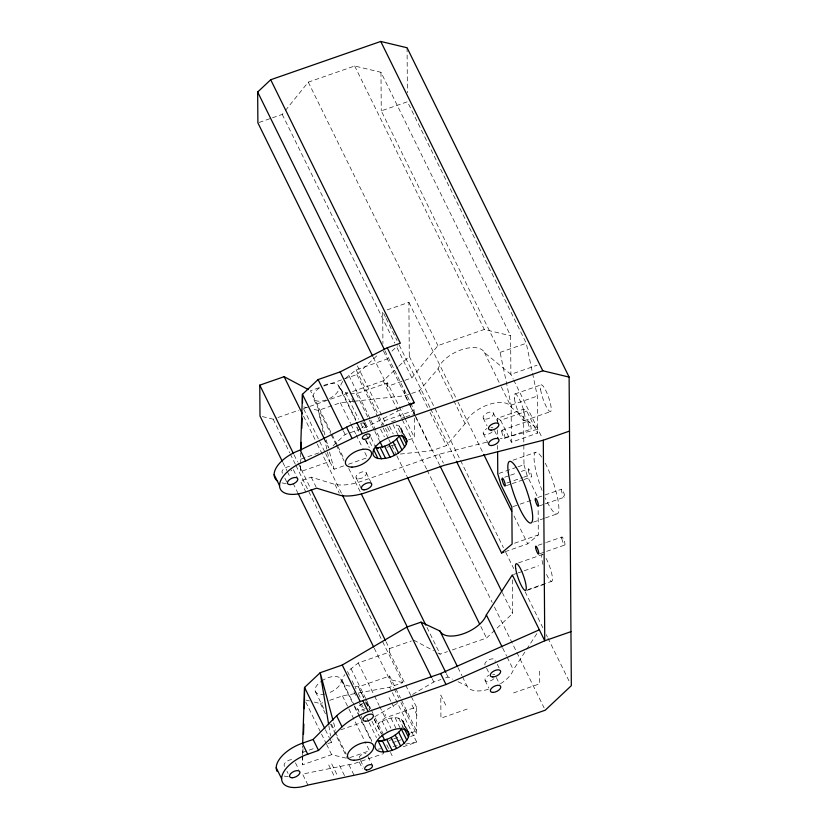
<?xml version="1.0" encoding="UTF-8"?>
<svg xmlns="http://www.w3.org/2000/svg" width="829" height="829" viewBox="0 0 829 829"><rect width="100%" height="100%" fill="white"/><g stroke="black" fill="none" stroke-linecap="round" stroke-linejoin="round"><path stroke-width="0.62" stroke-dasharray="4.14 3.11" d="M300.492 452.966L300.274 459.339L319.725 452.572M343.62 465.929L334.108 469.245L329.538 461.535L300.367 471.68L300.875 456.385M302.398 754.95L302.595 746.1M346.221 758.162L331.652 754.67L302.471 764.825L303.02 748.245M400.987 433.08L401.547 430.282L400.956 427.888L399.236 426.065L396.511 424.935L401.91 435.909M411.381 696.692L416.448 706.992L385.257 717.841L378.045 723.624C384.977 719.385 396.283 714.09 403.06 721.033L403.661 723.427L401.412 729.23M327.911 743.592L331.559 742.328L332.895 739.074M500.54 683.728A25.761 12.995 -26.2 0 0 513.369 669.78L526 650.33M526.705 649.252L537.233 633.045M272.492 117.791L282.233 114.402L284.606 111.469M285.394 110.495L308.274 82.144L354.667 65.999L380.977 72.31L510.623 335.776L510.892 374.345L513.141 378.915M373.247 357.33L387.526 386.345L411.878 377.869L437.909 345.61L484.302 329.465L510.623 335.776M354.335 401.236L405.122 395.702L419.37 390.739L438.075 368.75A25.761 12.995 -26.2 0 1 461.193 349.838A25.761 12.995 -26.2 0 1 484.468 352.605L510.892 374.345L537.099 365.226M400.386 454.043L432.137 450.593L446.385 445.629L465.09 423.64A25.761 12.995 -26.2 0 1 488.208 404.728A25.761 12.995 -26.2 0 1 511.483 407.495L537.907 429.235L500.364 438.738M323.911 386.034L356.884 374.563L377.382 355.278M391.962 351.102L397.557 345.848M352.626 391.516L383.195 380.874L398.096 366.843M399.029 365.972L409.277 356.325L408.894 302.326L386.262 310.201M333.134 445.722L345.113 434.458L367.154 426.79L402.77 408.542M452.333 649.926L486.519 638.029L512.612 613.481L512.343 576.196M505.11 551.71L527.731 543.834L538.311 534.943L538.125 508.125M345.424 378.418A18.425 9.295 -26.2 0 1 348.936 375.599L356.149 369.817L387.33 358.957L387.309 355.486M385.982 641.656L389.412 648.62L389.433 652.102L358.252 662.951L347.527 671.563L349.797 676.184M374.822 716.66L399.298 702.267M412.655 694.422L433.795 681.987L440.924 679.511M259.104 122.454L271.28 118.215M532.591 373.454L537.316 396.086L537.586 433.111L511.379 442.23L511.12 405.205L500.094 352.387L381.257 110.879L407.453 101.76L526.291 343.268L532.332 372.19M319.03 387.734L310.481 390.708L337.33 445.256M262.378 416.583L273.145 419.173L276.813 417.889M278.036 417.464L298.823 410.231M303.715 408.531L308.606 406.832M309.828 406.407L329.393 399.599M330.616 399.174L347.734 393.215M350.273 393.101L356.315 393.723L387.506 382.874L398.759 405.744M353.061 401.371L340.367 402.759L318.326 410.428L312.253 408.977M500.094 352.387L526.291 343.268M385.019 350.843L414.313 410.376L383.133 421.225L383.153 424.707L379.216 416.697M391.557 421.785L396.345 420.106M401.143 418.438L404.749 417.184M405.941 416.769L414.345 413.847L414.313 410.376M514.944 393.972L541.14 384.853M386.925 447.359L390.521 446.106M391.723 445.691L396.521 444.023M408.51 439.847L414.51 437.764L414.355 415.111M511.12 405.205L537.316 396.086M348.367 464.271L367.371 457.649L362.874 448.499M497.4 422.189L497.369 418.313L523.576 409.194L526.778 411.153L537.586 433.111M497.369 418.313L500.581 420.272L526.778 411.153M524.353 420.697L550.56 411.588M501.928 430.241L528.135 421.122M486.592 442.22L439.038 454.261L361.216 481.348A41.637 21.005 -26.2 0 1 334.957 484.416L311.248 477.183L300.43 480.944L305.839 491.918M504.757 438.261L530.954 429.142M513.006 460.209L535.638 452.333M498.965 473.442L516.83 467.224M518.021 466.81L523.969 464.737L523.576 409.194M504.654 477.235L509.42 475.577M510.612 475.162L516.56 473.09M521.327 471.432L528.477 468.945M506.996 482.996L522.477 477.608M523.669 477.193L527.244 475.95L538.052 497.908M506.291 485.67L511.047 484.012M512.239 483.597L522.964 479.867M524.156 479.452L531.296 476.965M537.917 497.462L543.876 495.39M545.067 494.975L561.741 489.172M513.037 506.612L518.995 504.54M520.187 504.125L530.902 500.395M539.316 505.918L544.083 504.26M545.275 503.845L564.321 497.213A4.249 0.87 70.8 0 0 563.233 491.338A4.249 0.87 70.8 0 0 561.544 491.027A4.249 0.87 70.8 0 0 564.321 497.213M533.461 522.104L544.187 518.374M545.368 517.959L557.285 513.814M514.498 543.223L538.311 534.943M538.145 545.295L545.295 542.808M546.487 542.404L561.969 537.016M539.783 553.731L564.787 545.026M518.539 562.86L542.363 554.57M513.524 574.497L517.099 573.254M518.291 572.839L523.058 571.181M524.249 570.766L538.539 565.792M527.959 589.585L551.772 581.295M526.933 590.403L544.798 584.186M389.412 648.62L411.329 641.004M437.93 653.003L440.126 654.174L447.453 651.625M354.791 686.485L358.429 686.858L389.609 676.008L395.278 687.531M314.357 702.111L320.429 703.562L322.75 702.764M329.704 700.339L342.47 695.894L357.382 693.148M358.625 692.92L389.692 687.2L402.79 682.64L382.231 640.858M445.67 677.853L448.043 677.034L452.499 679.127M302.388 752.483L314.543 748.245M467.141 709.064L440.935 718.183L440.769 695.044L446.168 706.018M513.534 692.92L539.731 683.801L539.617 668.371M389.029 740.494L392.625 739.25M393.827 738.826L398.625 737.157M410.624 732.981L416.614 730.898L400.946 699.054M349.755 757.644L369.485 750.784L364.978 741.634M392.718 742.701L396.303 741.447M397.505 741.033L401.091 739.779M410.666 736.453L416.645 734.37L416.448 706.992M307.942 785.063L302.544 774.079L354.045 763.654L383.713 753.561M403.257 746.763L416.697 742.09L389.692 687.2M340.75 729.831L362.128 722.401M378.179 749.178L380.666 748.722M393.091 746.432L398.055 745.52M405.516 744.141L416.697 742.09M342.729 381.444A18.425 9.295 -26.2 0 0 345.517 392.604L347.879 392.853M303.746 406.935L306.181 407.516M402.79 682.64L389.63 679.479L389.609 676.008M305.849 700.07L309.497 700.951M458.064 681.739L466.976 685.925A25.761 12.995 -26.2 0 0 489.183 689.044M413.764 640.154L433.536 650.672M513.711 380.065L542.228 438.013M354.667 65.999L484.302 329.465M484.468 352.605L500.789 385.765M501.348 386.915L511.483 407.495M500.581 420.272L511.379 442.23M493.338 413.008L498.737 423.982M494.53 430.645L498.851 439.422M483.224 418.127L487.006 425.816M483.338 433.567L488.198 443.453M308.274 82.144L437.909 345.61M408.894 302.326L457.463 401.018M458.033 402.179L483.742 454.437M514.021 515.97L527.731 543.834M438.075 368.75L453.266 399.63M453.836 400.77L465.09 423.64M409.277 356.325L434.386 407.35M434.956 408.51L503.431 547.668M505.711 552.301L513.7 568.539M525.12 591.73L542.808 627.677M546.228 634.641L547.368 636.952M547.938 638.112L570.197 683.345M385.547 317.248L382.697 311.445L382.925 343.589M386.117 318.409L396.977 340.47M399.267 345.123L430.116 407.816M430.686 408.977L455.826 460.064M419.37 390.739L427.816 407.889M430.064 412.469L446.385 445.629M282.233 114.402L394.749 343.051M397.029 347.693L411.878 377.869M439.038 454.261L443.36 463.038M383.537 351.175L439.515 464.924M502.333 592.59L512.612 613.481M405.122 395.702L409.63 404.842M410.189 405.992L415.256 416.282M415.816 417.422L432.137 450.593M399.319 406.884L404.386 417.174M404.946 418.324L414.51 437.764M383.195 380.874L426.562 469.007M427.132 470.167L492.177 602.362M494.457 607.004L544.104 707.893M400.956 427.888L405.816 437.774M401.547 430.282L403.713 434.676M399.236 426.065L404.096 435.94M392.977 424.562L398.376 435.546M502.675 648.05L506.612 656.05M507.172 657.2L513.369 669.78M389.402 426.085L393.184 433.774M357.403 365.89L387.112 426.272M387.651 427.37L389.817 431.764M385.526 428.375L388.77 434.966M356.149 369.817L378.656 415.557M356.884 374.563L377.444 416.345M378.014 417.505L382.583 426.79M383.153 427.951L388.293 438.396M388.863 439.557L391.143 444.199M391.713 445.36L396.283 454.644M396.853 455.805L407.143 476.696M480.81 626.423L486.519 638.029M497.276 664.247L499.431 668.63M380.584 429.153L384.366 436.842M348.936 375.599L370.314 419.059M370.874 420.199L380.262 439.277M496.302 677.49L499.545 684.07M356.315 393.723L368.698 418.883M369.257 420.023L374.325 430.313M374.884 431.463L379.392 440.603M486.623 668.267L489.317 673.749M364.905 422.22L367.154 426.79M364.594 423.733L367.838 430.313M351.869 398.687L353.558 402.117M363.693 422.707L367.06 429.567M371.009 437.567L374.376 444.427M345.517 392.604L358.594 419.184M360.874 423.806L364.283 430.738M366.563 435.36L372.812 448.074M485.11 680.412L488.892 688.091M341.082 389.64L356.429 420.842M366.097 440.489L369.506 447.422M338.709 385.868L355.765 420.531M365.434 440.178L368.843 447.111M357.009 427.567L359.713 433.059M340.367 402.759L350.491 423.339M351.061 424.479L355.558 433.629M356.118 434.779L362.314 447.349M366.221 472.727L371.081 482.602M343.424 431.028L345.113 434.458M457.971 667.625L461.908 675.635M462.468 676.775L466.976 685.925M356.107 477.846L360.967 487.732M337.9 446.416L344.18 459.183M348.75 468.468L360.169 491.68M426.997 627.48L440.126 654.174M319.476 387.868A14.166 7.15 -26.2 0 0 313.435 398.666L330.491 433.329M331.061 434.489L335.61 443.733M336.18 444.883L344.139 461.069M446.354 673.604L448.043 677.034M324.388 438.893L328.895 448.043M303.663 408.925L325.041 452.385M325.6 453.525L329.538 461.535L324.616 439.101M303.538 416.148L316.668 442.841M317.248 444.002L341.797 493.908M432.106 678.557L433.795 681.987M334.957 484.416L339.279 493.203M311.248 477.183L316.108 487.069M294.036 454.8L297.466 461.763M298.036 462.924L310.595 488.457M389.433 652.102L405.194 684.122M405.754 685.262L410.821 695.552M273.145 419.173L289.715 452.831M290.285 453.991L295.425 464.437M295.994 465.597L381.661 639.698M412.034 705.044L417.433 716.018M293.362 469.711L297.145 477.39M395.847 688.681L400.376 697.894M282.834 462.437L286.834 470.561M287.404 471.722L289.694 476.364M293.114 483.328L297.684 492.613M374.211 648.143L393.599 687.542M394.169 688.702L398.708 697.914M400.967 702.526L416.645 734.37M284.865 478.126L287.031 482.509M403.06 721.033L407.92 730.909M403.661 723.427L405.816 727.81M401.34 719.199L406.738 730.183M389.029 697.583L391.184 701.976M391.723 703.075L394.428 708.557M398.614 718.069L403.474 727.945M395.081 717.707L400.48 728.681M390.967 718.132L396.366 729.105M386.552 719.323L390.873 728.1M358.252 662.951L374.003 694.971M374.573 696.111L379.071 705.261M379.63 706.401L385.257 717.841L385.236 714.37M382.148 721.199L387.547 732.173M351.04 668.744L365.672 698.474M366.231 699.614L370.729 708.764M371.299 709.904L372.988 713.334M375.236 717.914L383.454 734.608M367.879 704.132L370.045 708.526M358.429 686.858L365.174 700.588M365.744 701.728L369.682 709.728M374.18 718.878L381.495 733.748M359.724 689.894L363.662 697.894M365.921 702.464L369.288 709.334M374.356 719.624L381.112 733.344M386.739 744.774L389.982 751.364M390.521 752.463L392.138 755.758M352.076 680.806L356.055 688.899M358.325 693.521L361.175 699.293M371.972 721.251L379.361 736.276M361.382 703.914L364.76 710.774M353.973 691.832L355.662 695.262M359.599 703.261L363.548 711.272M366.915 718.132L368.604 721.562M369.174 722.701L376.48 737.572M362.801 703.603A5.668 2.86 -26.2 0 0 357.765 709.251L360.47 714.733M361.009 715.831L362.625 719.126M343.185 682.785L353.993 704.733M354.553 705.894L359.672 716.297M360.242 717.448L371.62 740.556M321.579 681.003A14.166 7.15 -26.2 0 1 340.812 679.003L352.19 702.111M354.46 706.733L357.869 713.665M358.439 714.826L371.516 741.406M342.47 695.894L364.418 740.494M368.055 756.597L372.376 765.385M360.47 760.442L363.713 767.032M359.278 762.069L362.522 768.649M315.538 691.8L324.066 709.137M331.455 724.163L334.864 731.095M335.434 732.245L346.242 754.203M320.429 703.562L325.486 713.862M330.553 724.152L347.434 758.452M348.926 764.763L354.325 775.737M325.372 729.748L329.31 737.758M329.869 738.898L331.559 742.328M339.465 765.395L344.864 776.379M305.766 702.07L320.958 732.94M321.517 734.09L326.025 743.23M326.585 744.38L331.652 754.67M331.714 763.923L337.113 774.908M328.74 764.96L334.139 775.944M295.466 762.846L298.709 769.436M286.969 771.26L288.057 773.457M523.969 464.737L527.244 475.95M324.906 434.935L318.326 410.428L322.978 431.619M326.222 439.836L328.191 447.194M329.507 452.095L334.108 469.245M333.641 722.722L335.662 730.225M328.875 725.872L330.522 735.997M497.452 429.94L497.514 437.691M497.566 445.442L497.597 449.318M407.07 47.761L407.391 92.755M404.314 390.044L404.334 393.526M406.614 710.567L406.645 714.049M387.506 382.874L387.526 386.345M380.977 72.31L381.257 110.879M300.326 465.515L300.367 471.68M302.409 756.183L302.471 764.825M360.791 423.339A4.249 2.145 -26.2 0 1 364.698 423.992A4.249 2.145 -26.2 0 1 361.838 427.526M357.413 427.992A4.249 2.145 -26.2 0 1 356.874 427.018M286.15 483.421A28.341 14.3 -26.2 0 1 281.87 482.872M291.777 470.033A5.668 2.86 -26.2 0 1 290.948 470.965M282.699 473.193A5.668 2.86 -26.2 0 1 283.497 469.183A5.668 2.86 -26.2 0 1 289.829 466.489M323.735 385.464A14.166 7.15 -26.2 0 1 338.843 386.148A14.166 7.15 -26.2 0 1 329.517 398.531M326.129 399.982A14.166 7.15 -26.2 0 1 313.435 398.666M492.115 431.899A5.668 2.86 -26.2 0 1 483.867 434.127A5.668 2.86 -26.2 0 1 487.017 428.5M490.996 427.422A5.668 2.86 -26.2 0 1 492.923 427.888M546.073 558.425A14.166 2.901 70.8 0 1 552.466 579.233A14.166 2.901 70.8 0 1 545.72 572.538M542.964 564.487A14.166 2.901 70.8 0 1 543.213 554.715M545.254 463.204A32.59 6.663 70.8 0 1 558.881 508.54A32.59 6.663 70.8 0 1 545.192 497.887M542.042 490.374A32.59 6.663 70.8 0 1 534.031 457.763A32.59 6.663 70.8 0 1 541.886 457.463M359.247 757.696A4.249 2.145 -26.2 0 1 361.662 754.711A4.249 2.145 -26.2 0 1 365.952 753.727M349.911 686.08A18.425 9.295 -26.2 0 1 344.833 674.578M288.254 776.555A28.341 14.3 -26.2 0 1 283.984 776.006M284.803 766.338A5.668 2.86 -26.2 0 1 285.611 762.317A5.668 2.86 -26.2 0 1 291.932 759.623M340.812 679.003A14.166 7.15 -26.2 0 1 328.232 693.117M324.844 694.039A14.166 7.15 -26.2 0 1 315.279 691.231A14.166 7.15 -26.2 0 1 320.616 681.697M365.423 703.106A5.668 2.86 -26.2 0 1 367.371 706.66M365.454 708.453A5.668 2.86 -26.2 0 1 357.765 709.251M484.996 664.972A5.668 2.86 -26.2 0 1 490.032 659.324A5.668 2.86 -26.2 0 1 495.12 661.449M493.887 678.744A5.668 2.86 -26.2 0 1 485.639 680.972A5.668 2.86 -26.2 0 1 488.789 675.345M492.768 674.267A5.668 2.86 -26.2 0 1 494.695 674.723M358.563 478.872A5.668 2.86 -26.2 0 0 366.397 473.463A5.668 2.86 -26.2 0 0 358.522 473.525A5.668 2.86 -26.2 0 0 358.563 478.872M485.68 419.153A5.668 2.86 -26.2 0 0 493.524 413.744A5.668 2.86 -26.2 0 0 485.649 413.806A5.668 2.86 -26.2 0 0 485.68 419.153M514.446 398.728A14.166 2.901 70.8 0 0 523.503 420.552A14.166 2.901 70.8 0 0 520.995 402.728A14.166 2.901 70.8 0 0 514.446 398.728M501.783 431.671A4.249 0.87 70.8 0 0 504.498 438.209A4.249 0.87 70.8 0 0 503.742 432.862A4.249 0.87 70.8 0 0 501.783 431.671M540.643 389.609A14.166 2.901 70.8 0 0 549.71 411.433A14.166 2.901 70.8 0 0 547.192 393.609A14.166 2.901 70.8 0 0 540.643 389.609M527.98 422.552A4.249 0.87 70.8 0 0 530.695 429.09A4.249 0.87 70.8 0 0 529.949 423.743A4.249 0.87 70.8 0 0 527.98 422.552M561.813 538.435A4.249 0.87 70.8 0 0 564.539 544.985A4.249 0.87 70.8 0 0 563.782 539.638A4.249 0.87 70.8 0 0 561.813 538.435M528.322 470.375A4.249 0.87 70.8 0 0 531.047 476.924A4.249 0.87 70.8 0 0 530.291 471.577A4.249 0.87 70.8 0 0 528.322 470.375"/><path stroke-width="1.24" d="M300.575 450.416L302.45 394.303L318.098 379.568L340.149 371.9L387.247 347.776L400.355 343.216L270.71 79.75L380.749 41.45L407.07 47.761L569.119 377.091L571.336 685.666L545.244 710.204L364.687 773.042L307.942 785.063A28.341 14.3 -26.2 0 1 281.632 778.752L276.223 767.768M301.093 450.002L301.341 442.354M301.808 428.324L302.15 418.117M302.678 743.551L304.554 687.438L320.201 672.713L342.253 665.034L406.78 627.097L421.039 622.144L439.961 631.035A25.761 12.995 -26.2 0 0 463.235 633.802A25.761 12.995 -26.2 0 0 486.354 614.89L512.332 574.911L544.746 640.776L570.943 631.667M303.497 734.214L303.828 724.007M304.347 708.712L304.554 687.438L324.802 728.608M406.397 444.064L406.956 441.266L406.355 438.873C399.578 431.93 388.273 437.225 381.34 441.474A18.425 9.295 -26.2 0 0 377.931 458.468C388.946 459.826 401.101 453.898 406.397 444.064L402.065 435.277M408.5 737.199L409.06 734.401L408.459 732.007C400.272 724.391 387.164 731.406 379.931 737.427A18.425 9.295 -26.2 0 0 383.578 751.976C393.423 751.292 403.837 746.235 408.5 737.199L404.179 728.422M378.49 448.116L376.065 447.857C384.967 447.359 393.692 443.038 399.309 436.095L404.707 447.069M383.578 751.976L378.169 741.002C387.07 740.494 395.796 736.173 401.412 729.23L406.811 740.214M277.145 771.457A28.341 14.3 -26.2 0 1 302.316 743.219L313.134 739.447L336.626 715.79A41.637 21.005 -26.2 0 1 362.791 700.619L440.613 673.542L539.347 629.802M281.632 778.752A28.341 14.3 -26.2 0 1 307.714 754.203L318.533 750.432L342.025 726.774A41.637 21.005 -26.2 0 1 368.19 711.603L446.012 684.516L544.746 640.776L543.306 440.209L569.502 431.09M372.677 356.169L257.892 122.879L257.664 92.019L270.71 79.75M456.396 461.225L501.535 552.953L512.115 544.052L511.845 507.027L501.048 485.069L497.773 473.856L497.618 451.898M409.661 405.018L414.262 402.666L387.247 347.776M277.684 481.121A28.341 14.3 -26.2 0 1 300.212 450.085L351.61 424.697L414.262 402.666M274.119 474.634L279.528 485.607A28.341 14.3 -26.2 0 1 305.611 461.059L362.242 433.619L542.808 370.781L569.119 377.091M282.264 461.276L259.995 416.013L259.767 385.153L284.119 376.687L308.284 389.537M501.535 552.953L503.918 552.124M543.306 440.209L444.437 465.235L366.615 492.322A41.637 21.005 -26.2 0 1 340.367 495.4L316.647 488.167L305.839 491.918A28.341 14.3 -26.2 0 1 279.528 485.607M378.169 741.002L381.806 741.375M380.749 41.45L542.808 370.781M483.742 454.437L511.731 511.327M257.664 92.019L384.449 349.683M440.085 466.085L501.763 591.429M404.79 436.873L406.956 441.266M486.354 614.89L502.115 646.91M396.614 439.111L402.013 450.095M393.101 441.93L398.5 452.914M407.713 477.856L479.67 624.102M388.998 444.365L394.397 455.339M384.594 446.24L389.993 457.214M379.951 441.753L382.77 447.463M380.179 447.432L385.589 458.406M340.149 371.9L364.345 421.07M374.946 445.577L381.475 458.841M373.382 449.225L377.931 458.468M356.843 422.645L362.242 433.619M346.501 427.153L351.911 438.126M318.098 379.568L342.854 429.888M439.961 631.035L457.401 666.485M361.32 494.011L425.847 625.159M421.039 622.144L445.795 672.454M440.613 673.542L446.012 684.516M324.388 438.893L302.45 394.303L302.512 402.935M284.119 376.687L302.398 413.826M342.377 495.068L407.474 627.387M406.78 627.097L431.546 677.417M300.212 450.085L305.611 461.059M259.767 385.153L293.466 453.639M311.165 489.618L385.412 640.496M298.253 493.773L373.641 646.983M406.894 730.007L409.06 734.401M398.718 732.245L404.117 743.23M395.205 735.074L400.604 746.048M391.101 737.499L396.5 748.483M386.697 739.375L392.096 750.359M382.055 734.888L384.874 740.608M362.791 700.619L368.19 711.603M382.283 740.566L387.692 751.551M342.253 665.034L360.252 701.635M336.626 715.79L342.025 726.774M313.134 739.447L318.533 750.432M302.316 743.219L307.714 754.203M332.968 720.225L320.201 672.713L328.667 724.608M364.252 439.318A4.249 2.145 -26.2 0 0 370.138 435.256A4.249 2.145 -26.2 0 0 364.232 435.308A4.249 2.145 -26.2 0 0 364.252 439.318M290.026 484.633A5.668 2.86 -26.2 0 0 297.86 479.224A5.668 2.86 -26.2 0 0 289.984 479.286A5.668 2.86 -26.2 0 0 290.026 484.633M351.983 467.09A14.166 7.15 -26.2 0 0 371.579 453.577A14.166 7.15 -26.2 0 0 351.879 453.732A14.166 7.15 -26.2 0 0 351.983 467.09M363.962 489.846A5.668 2.86 -26.2 0 0 371.806 484.437A5.668 2.86 -26.2 0 0 363.921 484.509A5.668 2.86 -26.2 0 0 363.962 489.846M491.089 430.127A5.668 2.86 -26.2 0 0 498.923 424.717A5.668 2.86 -26.2 0 0 491.048 424.79A5.668 2.86 -26.2 0 0 491.089 430.127M491.193 445.567A5.668 2.86 -26.2 0 0 499.037 440.158A5.668 2.86 -26.2 0 0 491.162 440.23A5.668 2.86 -26.2 0 0 491.193 445.567M515.669 568.445A14.166 2.901 70.8 0 0 524.726 590.269A14.166 2.901 70.8 0 0 522.208 572.435A14.166 2.901 70.8 0 0 515.669 568.445M502.125 479.494A4.249 0.87 70.8 0 0 504.84 486.043A4.249 0.87 70.8 0 0 504.084 480.696A4.249 0.87 70.8 0 0 502.125 479.494M535.617 547.554A4.249 0.87 70.8 0 0 538.332 554.104A4.249 0.87 70.8 0 0 537.575 548.757A4.249 0.87 70.8 0 0 535.617 547.554M535.337 500.146A4.249 0.87 70.8 0 0 538.125 506.332A4.249 0.87 70.8 0 0 537.037 500.457A4.249 0.87 70.8 0 0 535.337 500.146M508.291 472.395A32.59 6.663 70.8 0 0 529.13 522.591A32.59 6.663 70.8 0 0 523.348 481.587A32.59 6.663 70.8 0 0 508.291 472.395M366.636 769.996A4.249 2.145 -26.2 0 0 372.511 765.934A4.249 2.145 -26.2 0 0 366.605 765.986A4.249 2.145 -26.2 0 0 366.636 769.996M292.129 777.768A5.668 2.86 -26.2 0 0 299.974 772.369A5.668 2.86 -26.2 0 0 292.088 772.431A5.668 2.86 -26.2 0 0 292.129 777.768M354.087 760.234A14.166 7.15 -26.2 0 0 373.682 746.711A14.166 7.15 -26.2 0 0 353.983 746.867A14.166 7.15 -26.2 0 0 354.087 760.234M365.62 721.251A5.668 2.86 -26.2 0 0 373.464 715.841A5.668 2.86 -26.2 0 0 365.589 715.904A5.668 2.86 -26.2 0 0 365.62 721.251M492.965 692.412A5.668 2.86 -26.2 0 0 500.809 687.003A5.668 2.86 -26.2 0 0 492.934 687.065A5.668 2.86 -26.2 0 0 492.965 692.412M492.861 676.972A5.668 2.86 -26.2 0 0 500.695 671.563A5.668 2.86 -26.2 0 0 492.82 671.625A5.668 2.86 -26.2 0 0 492.861 676.972"/></g></svg>
